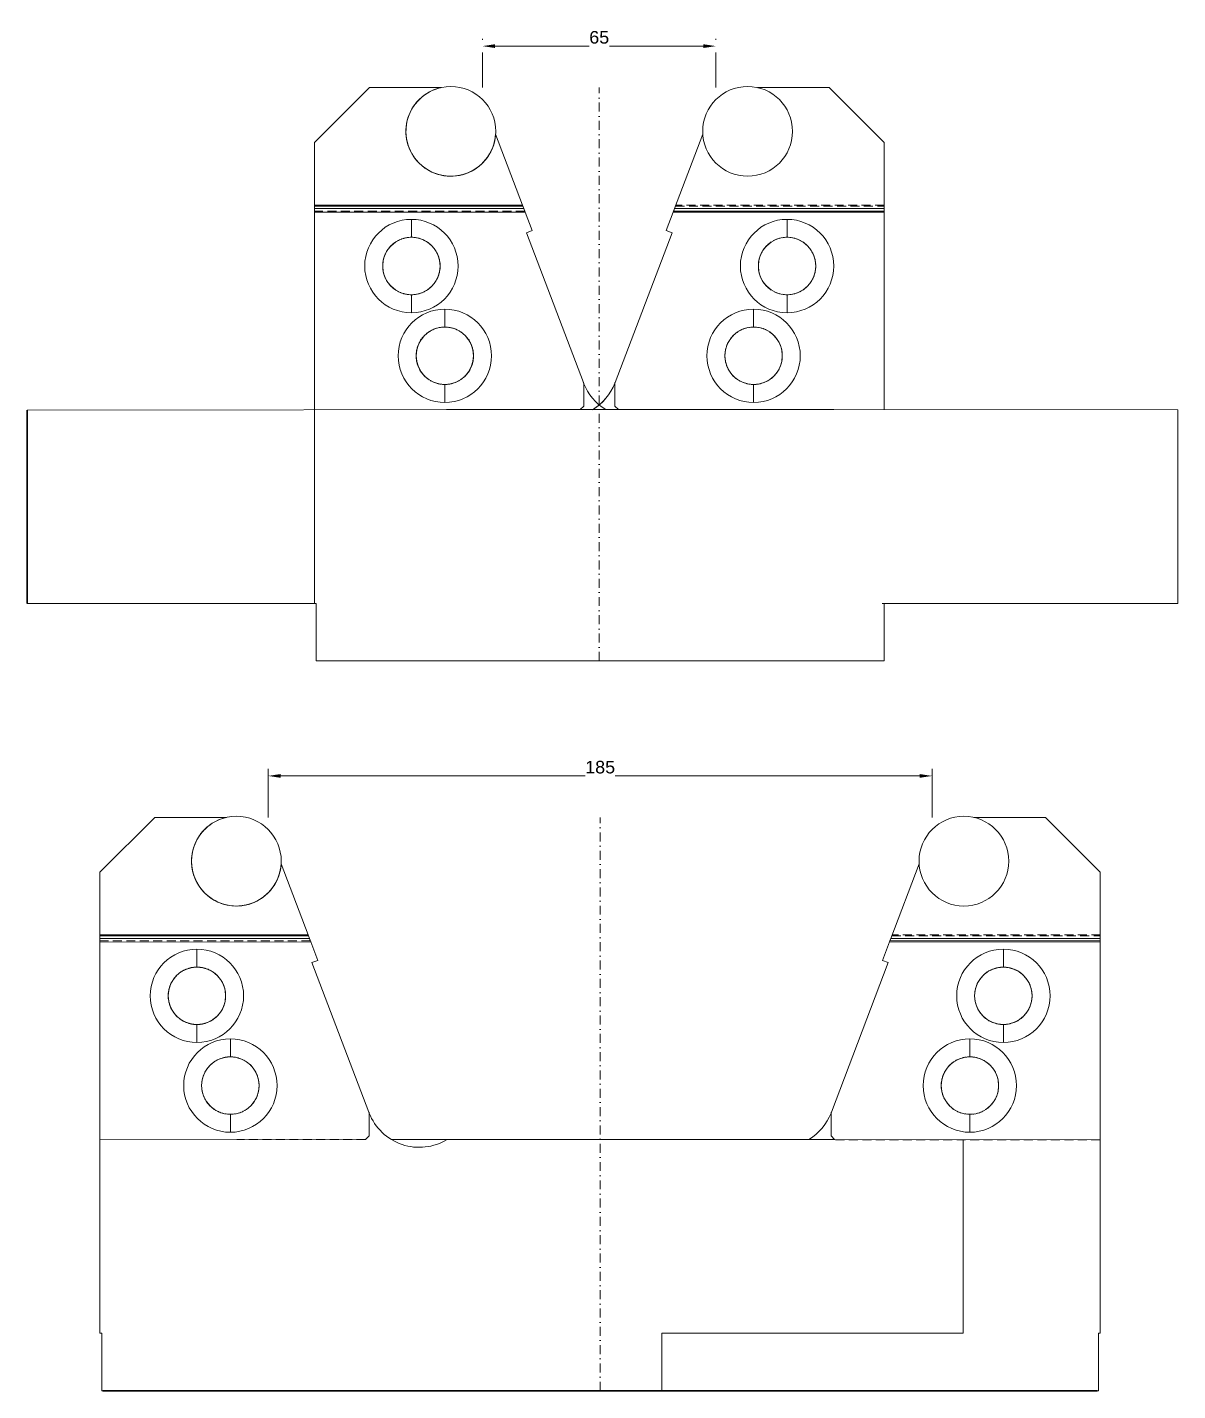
# Model space of a CAD drawing. Header units: millimetres. Extents: x 153 to 474, y 104 to 484.
import ezdxf
from ezdxf.enums import TextEntityAlignment as Align

# ---------------------------------------------------------------- set-up
doc = ezdxf.new("R2010")
doc.units = ezdxf.units.MM
doc.header["$LTSCALE"] = 5
for name, pattern in [('AUSGEZOGEN', [0]), ('DASHDOT', [1, 0.5, -0.25, 0, -0.25]), ('DASHED', [0.75, 0.5, -0.25])]:
    doc.linetypes.add(name, pattern=pattern)
doc.layers.add('2', color=7, linetype='Continuous')
for name, color, linetype, true_color in [('5', 3, 'Continuous', 0x00ff00), ('Layer4', 3, 'Continuous', 0x00ff00), ('Layer5', 4, 'Continuous', 0x00ffff)]:
    doc.layers.add(name, color=color, linetype=linetype, true_color=true_color)
doc.styles.add('Arial', font='arial.ttf')
doc.dimstyles.new('ISO-25', dxfattribs={"dimtxt": 2.5, "dimasz": 2.5, "dimexe": 1.25, "dimexo": 0.625, "dimtad": 1, "dimtxsty": 'Standard', "dimcen": 2.5, "dimadec": 0, "dimazin": 0, "dimtfac": 1, "dimtmove": 0, "dimatfit": 3, "dimfxl": 1, "dimarcsym": 0})

# ---------------------------------------------------------------- blocks, each defined once
blk = doc.blocks.new('BlockOfViews_1_001_001_nNn01')
at = {"color": 7, "linetype": 'AUSGEZOGEN', "lineweight": 18}
for p, q in [((173.412662, 248.16755), (188.723231, 263.46162)), ((188.723231, 263.46162), (208.69148, 263.46162)), ((416.813486, 263.461545), (436.781735, 263.461545)), ((452.092304, 248.167475), (436.781735, 263.461545)), ((173.412662, 248.16755), (173.412662, 230.73503)), ((223.89145, 250.518148), (231.37934, 230.73503)), ((401.613516, 250.518074), (393.757152, 229.76144)), ((452.092304, 248.167475), (452.092304, 229.734957)), ((173.412662, 230.73503), (231.37934, 230.73503)), ((173.412662, 229.977993), (173.412662, 230.73503)), ((173.412662, 230.73503), (173.412662, 230.442137)), ((231.4902, 230.442137), (173.412662, 230.442137)), ((173.412662, 230.442137), (173.412662, 229.735032)), ((173.412662, 228.735034), (173.412662, 229.735032)), ((231.757838, 229.735032), (173.412662, 229.735032)), ((232.126248, 228.761689), (173.412662, 228.735034)), ((173.412662, 228.735034), (173.412662, 173.686874)), ((231.4902, 230.442137), (231.37934, 230.73503)), ((231.391108, 230.703938), (231.758939, 229.732124)), ((231.757838, 229.735032), (231.4902, 230.442137)), ((232.126248, 228.761689), (231.757838, 229.735032)), ((234.06624, 223.636199), (232.126248, 228.761689)), ((391.438726, 223.636124), (393.378718, 228.761614)), ((393.378718, 228.761614), (393.757152, 229.76144)), ((393.489559, 229.054457), (393.378718, 228.761614)), ((393.378718, 228.761614), (452.092304, 228.734959)), ((393.757152, 229.76144), (393.489559, 229.054457)), ((452.092304, 229.027852), (393.489559, 229.054457)), ((393.757152, 229.76144), (452.092304, 229.734957)), ((452.092304, 229.734957), (452.092304, 228.734959)), ((452.092304, 229.027852), (452.092304, 229.734957)), ((452.092304, 228.734959), (452.092304, 229.027852)), ((452.092304, 228.734959), (452.092304, 173.686799)), ((200.425008, 221.756403), (200.425008, 226.756393)), ((425.079958, 221.756328), (425.079958, 226.756318)), ((232.466743, 223.029), (234.06624, 223.636199)), ((232.466743, 223.029), (248.327465, 181.348741)), ((377.177501, 181.348666), (393.038222, 223.028926)), ((393.038222, 223.028926), (391.438726, 223.636124)), ((200.425008, 205.756435), (200.425008, 200.756445)), ((425.079958, 205.75636), (425.079958, 200.75637)), ((209.743129, 201.756463), (209.743129, 196.756473)), ((415.761837, 201.756388), (415.761837, 196.756398)), ((209.743129, 180.756505), (209.743129, 175.756515)), ((248.416912, 174.756497), (248.416912, 181.11216)), ((377.088054, 174.756422), (377.088054, 181.112085)), ((415.761837, 175.75644), (415.761837, 180.75643)), ((248.416912, 174.756497), (247.416914, 173.756499)), ((378.088052, 173.756424), (377.088054, 174.756422)), ((173.412662, 173.686874), (247.416914, 173.756499)), ((173.412662, 173.686874), (173.412662, 119.761907)), ((270.204678, 173.761711), (254.579678, 173.761715)), ((270.204678, 173.761767), (378.079678, 173.761791)), ((452.092304, 173.686799), (378.088052, 173.756424)), ((413.912381, 119.762108), (413.912381, 173.722557)), ((452.092304, 173.686799), (452.092304, 119.761832)), ((173.412662, 119.761907), (173.912661, 119.761907)), ((173.912661, 119.761907), (173.912661, 103.761939)), ((329.913549, 103.761939), (329.913549, 119.761907)), ((329.913549, 119.761907), (413.912381, 119.761907)), ((451.592105, 103.761939), (451.592105, 118.761909)), ((452.092304, 119.761832), (451.592305, 119.761832)), ((451.592305, 118.762108), (451.592305, 119.76162)), ((295.591417, 103.761939), (173.912661, 103.761939)), ((329.913549, 103.761939), (295.591417, 103.761939)), ((329.892178, 103.761939), (451.579678, 103.761939))]:
    blk.add_line(p, q, dxfattribs=at)
at = {"color": 7, "linetype": 'DASHED', "lineweight": 18}
for p, q in [((173.412662, 229.735032), (231.747814, 229.761515)), ((232.015407, 229.054531), (173.412662, 229.027927)), ((231.757838, 229.735032), (232.015407, 229.054531)), ((393.757152, 229.76144), (394.014766, 230.442062)), ((394.014766, 230.442062), (452.092304, 230.442062)), ((452.092304, 230.734955), (394.125626, 230.734955)), ((247.422131, 173.761716), (211.579678, 173.761724)), ((254.579678, 173.761715), (254.554298, 173.761715)), ((452.079678, 173.686799), (377.079678, 173.686799))]:
    blk.add_line(p, q, dxfattribs=at)
at = {"color": 7, "linetype": 'AUSGEZOGEN', "lineweight": 18}
for centre, radius, start, end in [((211.413606, 251.261644), 12.499975, 0, 180), ((211.413606, 251.261644), 12.499975, 102.578119, 356.590048), ((211.413606, 251.261644), 12.499975, 102.578119, 229.584083), ((414.09136, 251.261569), 12.499975, 0, 180), ((211.413606, 251.261644), 12.499975, 180, 0), ((414.09136, 251.261569), 12.499975, 180, 0), ((211.413606, 251.261644), 12.499975, 229.584083, 356.590048), ((200.425008, 213.756419), 12.999974, 90, 270), ((200.425008, 213.756419), 12.999974, 90, 270), ((200.425008, 213.756419), 12.999974, 270, 90), ((200.425008, 213.756419), 12.999974, 270, 90), ((425.079958, 213.756344), 12.999974, 90, 270), ((425.079958, 213.756344), 12.999974, 90, 270), ((425.079958, 213.756344), 12.999974, 270, 90), ((425.079958, 213.756344), 12.999974, 270, 90), ((200.425008, 213.756419), 7.999984, 90, 270), ((200.425008, 213.756419), 7.999984, 123.426697, 127.339172), ((200.425008, 213.756419), 7.999984, 118.246117, 121.828483), ((200.425008, 213.756419), 7.999984, 112.749609, 116.702379), ((200.425008, 213.756419), 7.999984, 106.594116, 111.777321), ((200.425008, 213.756419), 7.999984, 101.516282, 105.206171), ((200.425008, 213.756419), 7.999984, 96.520065, 100.137873), ((200.425008, 213.756419), 7.999984, 90, 95.166231), ((200.425008, 213.756419), 7.999984, 270, 90), ((200.425008, 213.756419), 7.999984, 84.85631, 89.7875), ((200.425008, 213.756419), 7.999984, 79.884411, 83.502435), ((200.425008, 213.756419), 7.999984, 74.815701, 78.505921), ((200.425008, 213.756419), 7.999984, 68.243681, 73.427592), ((200.425008, 213.756419), 7.999984, 63.31784, 67.271253), ((200.425008, 213.756419), 7.999984, 58.190742, 61.77384), ((200.425008, 213.756419), 7.999984, 52.678851, 56.592191), ((425.079958, 213.756344), 7.999984, 90, 270), ((425.079958, 213.756344), 7.999984, 123.231448, 127.509247), ((425.079958, 213.756344), 7.999984, 118.434652, 121.629775), ((425.079958, 213.756344), 7.999984, 112.534202, 116.493531), ((425.079958, 213.756344), 7.999984, 106.799483, 111.561774), ((425.079958, 213.756344), 7.999984, 101.726445, 105.413118), ((425.079958, 213.756344), 7.999984, 96.288143, 99.908089), ((425.079958, 213.756344), 7.999984, 90.00201, 94.93392), ((425.079958, 213.756344), 7.999984, 85.070087, 90), ((425.079958, 213.756344), 7.999984, 270, 90), ((425.079958, 213.756344), 7.999984, 80.095874, 83.715857), ((425.079958, 213.756344), 7.999984, 74.590759, 78.277493), ((425.079958, 213.756344), 7.999984, 68.441967, 73.204364), ((425.079958, 213.756344), 7.999984, 63.510073, 67.469515), ((425.079958, 213.756344), 7.999984, 58.373654, 61.568879), ((425.079958, 213.756344), 7.999984, 52.493939, 56.771922), ((200.425008, 213.756419), 7.999984, 156.533111, 160.057097), ((200.425008, 213.756419), 7.999984, 144.950005, 154.88474), ((200.425008, 213.756419), 7.999984, 139.860304, 143.423994), ((200.425008, 213.756419), 7.999984, 134.52544, 138.308932), ((200.425008, 213.756419), 7.999984, 128.392071, 133.222977), ((200.425008, 213.756419), 7.999984, 46.793543, 51.625663), ((200.425008, 213.756419), 7.999984, 41.706133, 45.49074), ((200.425008, 213.756419), 7.999984, 36.589531, 39.86636), ((200.425008, 213.756419), 7.999984, 25.1249, 35.063029), ((200.425008, 213.756419), 7.999984, 19.950612, 23.475896), ((425.079958, 213.756344), 7.999984, 156.439528, 159.976908), ((425.079958, 213.756344), 7.999984, 145.075551, 154.978452), ((425.079958, 213.756344), 7.999984, 139.998242, 143.554145), ((425.079958, 213.756344), 7.999984, 134.677986, 138.450891), ((425.079958, 213.756344), 7.999984, 128.208639, 133.381157), ((425.079958, 213.756344), 7.999984, 46.621762, 51.794526), ((425.079958, 213.756344), 7.999984, 41.551769, 45.324872), ((425.079958, 213.756344), 7.999984, 36.448242, 40.004343), ((425.079958, 213.756344), 7.999984, 25.023248, 34.926749), ((425.079958, 213.756344), 7.999984, 20.024471, 23.562083), ((200.425008, 213.756419), 7.999984, 178.260763, 181.741687), ((200.425008, 213.756419), 7.999984, 183.374013, 187.424198), ((200.425008, 213.756419), 7.999984, 172.578233, 176.624933), ((200.425008, 213.756419), 7.999984, 166.697362, 171.641046), ((200.425008, 213.756419), 7.999984, 161.699176, 165.335094), ((200.425008, 213.756419), 7.999984, 14.670652, 18.307933), ((200.425008, 213.756419), 7.999984, 8.362249, 13.307849), ((200.425008, 213.756419), 7.999984, 352.572868, 356.624652), ((200.425008, 213.756419), 7.999984, 3.376402, 7.424701), ((200.425008, 213.756419), 7.999984, 358.257623, 1.739926), ((425.079958, 213.756344), 7.999984, 178.266735, 181.734635), ((425.079958, 213.756344), 7.999984, 183.360877, 187.395965), ((425.079958, 213.756344), 7.999984, 172.605395, 176.637006), ((425.079958, 213.756344), 7.999984, 166.746035, 171.675064), ((425.079958, 213.756344), 7.999984, 161.625181, 165.388819), ((425.079958, 213.756344), 7.999984, 14.612194, 18.376091), ((425.079958, 213.756344), 7.999984, 8.325516, 13.254883), ((425.079958, 213.756344), 7.999984, 352.603518, 356.638888), ((425.079958, 213.756344), 7.999984, 3.36323, 7.395122), ((425.079958, 213.756344), 7.999984, 358.265243, 1.733386), ((200.425008, 213.756419), 7.999984, 188.357911, 193.301613), ((200.425008, 213.756419), 7.999984, 194.663884, 198.299824), ((200.425008, 213.756419), 7.999984, 199.941914, 203.465923), ((200.425008, 213.756419), 7.999984, 205.114303, 215.04913), ((200.425008, 213.756419), 7.999984, 216.575157, 220.14157), ((200.425008, 213.756419), 7.999984, 320.131769, 323.411318), ((200.425008, 213.756419), 7.999984, 324.937836, 334.876057), ((200.425008, 213.756419), 7.999984, 336.52507, 340.050377), ((200.425008, 213.756419), 7.999984, 341.693067, 345.330371), ((200.425008, 213.756419), 7.999984, 346.693177, 351.638795), ((425.079958, 213.756344), 7.999984, 188.326289, 193.255296), ((425.079958, 213.756344), 7.999984, 194.609127, 198.376126), ((425.079958, 213.756344), 7.999984, 200.021091, 203.558518), ((425.079958, 213.756344), 7.999984, 205.022791, 214.925573), ((425.079958, 213.756344), 7.999984, 216.446958, 220.002809), ((425.079958, 213.756344), 7.999984, 319.994606, 323.550655), ((425.079958, 213.756344), 7.999984, 325.072126, 334.975509), ((425.079958, 213.756344), 7.999984, 336.439871, 339.97753), ((425.079958, 213.756344), 7.999984, 341.622602, 345.38986), ((425.079958, 213.756344), 7.999984, 346.743786, 351.67313), ((200.425008, 213.756419), 7.999984, 221.69028, 225.473819), ((200.425008, 213.756419), 7.999984, 226.7763, 231.609445), ((200.425008, 213.756419), 7.999984, 232.662312, 236.572723), ((200.425008, 213.756419), 7.999984, 238.172805, 241.753384), ((200.425008, 213.756419), 7.999984, 243.298719, 247.249984), ((200.425008, 213.756419), 7.999984, 248.222288, 253.406582), ((200.425008, 213.756419), 7.999984, 254.793552, 258.483508), ((200.425008, 213.756419), 7.999984, 259.861942, 263.479816), ((200.425008, 213.756419), 7.999984, 264.833674, 270), ((200.425008, 213.756419), 7.999984, 270.212491, 275.143785), ((200.425008, 213.756419), 7.999984, 276.497684, 280.115774), ((200.425008, 213.756419), 7.999984, 281.494289, 285.184575), ((200.425008, 213.756419), 7.999984, 286.57171, 291.756709), ((200.425008, 213.756419), 7.999984, 292.729154, 296.681063), ((200.425008, 213.756419), 7.999984, 298.226659, 301.80797), ((200.425008, 213.756419), 7.999984, 303.408389, 307.319665), ((200.425008, 213.756419), 7.999984, 308.37282, 313.207179), ((200.425008, 213.756419), 7.999984, 314.510001, 318.294654), ((425.079958, 213.756344), 7.999984, 221.547522, 225.320519), ((425.079958, 213.756344), 7.999984, 226.619785, 231.792211), ((425.079958, 213.756344), 7.999984, 232.491588, 236.767385), ((425.079958, 213.756344), 7.999984, 238.370946, 241.566), ((425.079958, 213.756344), 7.999984, 243.507082, 247.466324), ((425.079958, 213.756344), 7.999984, 248.438731, 253.200913), ((425.079958, 213.756344), 7.999984, 254.587247, 258.273123), ((425.079958, 213.756344), 7.999984, 260.091545, 263.711624), ((425.079958, 213.756344), 7.999984, 265.065898, 269.99799), ((425.079958, 213.756344), 7.999984, 270, 274.930096), ((425.079958, 213.756344), 7.999984, 276.284376, 279.904492), ((425.079958, 213.756344), 7.999984, 281.722939, 285.408876), ((425.079958, 213.756344), 7.999984, 286.79524, 291.557528), ((425.079958, 213.756344), 7.999984, 292.529959, 296.489314), ((425.079958, 213.756344), 7.999984, 298.430468, 301.625625), ((425.079958, 213.756344), 7.999984, 303.229245, 307.505226), ((425.079958, 213.756344), 7.999984, 308.204624, 313.377297), ((425.079958, 213.756344), 7.999984, 314.676622, 318.449818), ((209.743129, 188.756489), 12.999974, 90, 270), ((209.743129, 188.756489), 12.999974, 90, 270), ((209.743129, 188.756489), 12.999974, 270, 90), ((209.743129, 188.756489), 12.999974, 270, 90), ((415.761837, 188.756414), 12.999974, 90, 270), ((415.761837, 188.756414), 12.999974, 90, 270), ((415.761837, 188.756414), 12.999974, 270, 90), ((415.761837, 188.756414), 12.999974, 270, 90), ((209.743129, 188.756489), 7.999984, 90, 270), ((209.743129, 188.756489), 7.999984, 139.884033, 143.448437), ((209.743129, 188.756489), 7.999984, 134.554556, 138.336087), ((209.743129, 188.756489), 7.999984, 128.423911, 133.252689), ((209.743129, 188.756489), 7.999984, 123.460554, 127.371518), ((209.743129, 188.756489), 7.999984, 118.281839, 121.862931), ((209.743129, 188.756489), 7.999984, 112.7869, 116.738554), ((209.743129, 188.756489), 7.999984, 106.631866, 111.814855), ((209.743129, 188.756489), 7.999984, 101.555872, 105.245202), ((209.743129, 188.756489), 7.999984, 96.560144, 100.177597), ((209.743129, 188.756489), 7.999984, 90, 94.760291), ((209.743129, 188.756489), 7.999984, 270, 90), ((209.743129, 188.756489), 7.999984, 84.896369, 89.827759), ((209.743129, 188.756489), 7.999984, 79.923974, 83.542411), ((209.743129, 188.756489), 7.999984, 74.422558, 78.106704), ((209.743129, 188.756489), 7.999984, 68.280874, 73.467078), ((209.743129, 188.756489), 7.999984, 63.353601, 67.308189), ((209.743129, 188.756489), 7.999984, 58.224701, 61.809124), ((209.743129, 188.756489), 7.999984, 52.710631, 56.625537), ((209.743129, 188.756489), 7.999984, 46.822612, 51.656924), ((209.743129, 188.756489), 7.999984, 41.732582, 45.519195), ((209.743129, 188.756489), 7.999984, 36.613209, 39.894415), ((415.761837, 188.756414), 7.999984, 90, 270), ((415.761837, 188.756414), 7.999984, 139.972721, 143.527814), ((415.761837, 188.756414), 7.999984, 134.649698, 138.424607), ((415.761837, 188.756414), 7.999984, 128.177234, 133.349856), ((415.761837, 188.756414), 7.999984, 123.197965, 127.477629), ((415.761837, 188.756414), 7.999984, 118.399508, 121.595683), ((415.761837, 188.756414), 7.999984, 112.49716, 116.45765), ((415.761837, 188.756414), 7.999984, 106.761088, 111.523193), ((415.761837, 188.756414), 7.999984, 101.687105, 105.374414), ((415.761837, 188.756414), 7.999984, 96.69323, 99.868474), ((415.761837, 188.756414), 7.999984, 90, 94.893833), ((415.761837, 188.756414), 7.999984, 270, 90), ((415.761837, 188.756414), 7.999984, 85.029918, 89.961749), ((415.761837, 188.756414), 7.999984, 80.056095, 83.675743), ((415.761837, 188.756414), 7.999984, 74.551802, 78.23796), ((415.761837, 188.756414), 7.999984, 68.405607, 73.165693), ((415.761837, 188.756414), 7.999984, 63.473765, 67.432106), ((415.761837, 188.756414), 7.999984, 58.339059, 61.927764), ((415.761837, 188.756414), 7.999984, 52.461736, 56.737912), ((415.761837, 188.756414), 7.999984, 46.594597, 51.762525), ((415.761837, 188.756414), 7.999984, 41.822455, 45.295905), ((415.761837, 188.756414), 7.999984, 36.426753, 39.978078), ((209.743129, 188.756489), 7.999984, 166.70711, 171.647396), ((209.743129, 188.756489), 7.999984, 161.712285, 165.345791), ((209.743129, 188.756489), 7.999984, 156.549577, 160.071267), ((209.743129, 188.756489), 7.999984, 144.973582, 154.902327), ((209.743129, 188.756489), 7.999984, 24.951977, 35.085824), ((209.743129, 188.756489), 7.999984, 19.96387, 23.491475), ((209.743129, 188.756489), 7.999984, 14.680397, 18.320117), ((209.743129, 188.756489), 7.999984, 8.367618, 13.316641), ((415.761837, 188.756414), 7.999984, 166.737316, 171.666289), ((415.761837, 188.756414), 7.999984, 161.7537, 165.379153), ((415.761837, 188.756414), 7.999984, 156.423842, 159.963557), ((415.761837, 188.756414), 7.999984, 145.050046, 154.9587), ((415.761837, 188.756414), 7.999984, 25.008944, 34.906178), ((415.761837, 188.756414), 7.999984, 20.010192, 23.545493), ((415.761837, 188.756414), 7.999984, 14.601571, 18.36288), ((415.761837, 188.756414), 7.999984, 8.322661, 13.348139), ((209.743129, 188.756489), 7.999984, 178.262491, 181.737458), ((209.743129, 188.756489), 7.999984, 172.583945, 176.627808), ((209.743129, 188.756489), 7.999984, 183.372141, 187.416005), ((209.743129, 188.756489), 7.999984, 188.352554, 193.292841), ((209.743129, 188.756489), 7.999984, 194.65416, 198.287667), ((209.743129, 188.756489), 7.999984, 341.679932, 345.319652), ((209.743129, 188.756489), 7.999984, 346.683409, 351.632432), ((209.743129, 188.756489), 7.999984, 3.378279, 7.429426), ((209.743129, 188.756489), 7.999984, 352.570625, 356.621773), ((209.743129, 188.756489), 7.999984, 358.259401, 1.74065), ((415.761837, 188.756414), 7.999984, 178.266019, 181.736355), ((415.761837, 188.756414), 7.999984, 183.363734, 187.401645), ((415.761837, 188.756414), 7.999984, 172.60071, 176.635146), ((415.761837, 188.756414), 7.999984, 188.332602, 193.261594), ((415.761837, 188.756414), 7.999984, 194.619762, 198.245237), ((415.761837, 188.756414), 7.999984, 341.638189, 345.399513), ((415.761837, 188.756414), 7.999984, 346.652957, 351.678446), ((415.761837, 188.756414), 7.999984, 352.608198, 356.640744), ((415.761837, 188.756414), 7.999984, 3.360374, 7.38945), ((415.761837, 188.756414), 7.999984, 358.26596, 1.731669), ((209.743129, 188.756489), 7.999984, 199.928685, 203.450376), ((209.743129, 188.756489), 7.999984, 205.097627, 215.026376), ((209.743129, 188.756489), 7.999984, 216.551522, 220.115927), ((209.743129, 188.756489), 7.999984, 221.663875, 225.445408), ((209.743129, 188.756489), 7.999984, 226.747276, 231.576057), ((209.743129, 188.756489), 7.999984, 232.628451, 236.539417), ((209.743129, 188.756489), 7.999984, 303.374492, 307.289401), ((209.743129, 188.756489), 7.999984, 308.343108, 313.177423), ((209.743129, 188.756489), 7.999984, 314.480841, 318.267456), ((209.743129, 188.756489), 7.999984, 320.105624, 323.386832), ((209.743129, 188.756489), 7.999984, 324.914218, 335.048069), ((209.743129, 188.756489), 7.999984, 336.508572, 340.036178), ((415.761837, 188.756414), 7.999984, 200.035386, 203.575126), ((415.761837, 188.756414), 7.999984, 205.040283, 214.949034), ((415.761837, 188.756414), 7.999984, 216.471283, 220.029099), ((415.761837, 188.756414), 7.999984, 221.574555, 225.349512), ((415.761837, 188.756414), 7.999984, 226.649374, 231.824237), ((415.761837, 188.756414), 7.999984, 232.523815, 236.801419), ((415.761837, 188.756414), 7.999984, 303.262705, 307.536819), ((415.761837, 188.756414), 7.999984, 308.236003, 313.406173), ((415.761837, 188.756414), 7.999984, 314.704885, 318.178384), ((415.761837, 188.756414), 7.999984, 320.020102, 323.574149), ((415.761837, 188.756414), 7.999984, 325.094742, 334.992073), ((415.761837, 188.756414), 7.999984, 336.455538, 339.990864), ((209.743129, 188.756489), 7.999984, 238.137042, 241.718136), ((209.743129, 188.756489), 7.999984, 243.261423, 247.21308), ((209.743129, 188.756489), 7.999984, 248.185126, 253.36812), ((209.743129, 188.756489), 7.999984, 254.754784, 258.444118), ((209.743129, 188.756489), 7.999984, 259.822394, 263.43985), ((209.743129, 188.756489), 7.999984, 265.239704, 270), ((209.743129, 188.756489), 7.999984, 270.172241, 275.103636), ((209.743129, 188.756489), 7.999984, 276.457595, 280.076035), ((209.743129, 188.756489), 7.999984, 281.893306, 285.577456), ((209.743129, 188.756489), 7.999984, 286.532937, 291.719145), ((209.743129, 188.756489), 7.999984, 292.691831, 296.646422), ((209.743129, 188.756489), 7.999984, 298.1909, 301.775326), ((262.364961, 186.520853), 14.960015, 200.226307, 201.195005), ((262.364961, 186.520853), 14.960015, 201.195005, 301.473776), ((262.364961, 186.520853), 14.960015, 201.195005, 251.334391), ((363.140005, 186.520778), 14.960015, 301.281909, 338.79382), ((363.140005, 186.520778), 14.960015, 301.486452, 338.79382), ((363.140005, 186.520778), 14.960015, 338.804995, 339.773693), ((363.140005, 186.520778), 14.960015, 338.804995, 339.289344), ((363.140005, 186.520778), 14.960015, 339.289344, 339.773693), ((415.761837, 188.756414), 7.999984, 238.405564, 241.60162), ((415.761837, 188.756414), 7.999984, 243.54341, 247.50241), ((415.761837, 188.756414), 7.999984, 248.476395, 253.239597), ((415.761837, 188.756414), 7.999984, 254.625288, 258.312667), ((415.761837, 188.756414), 7.999984, 260.131333, 263.306639), ((415.761837, 188.756414), 7.999984, 265.106071, 270), ((415.761837, 188.756414), 7.999984, 270.038249, 274.970179), ((415.761837, 188.756414), 7.999984, 276.324381, 279.944099), ((415.761837, 188.756414), 7.999984, 281.762269, 285.448497), ((415.761837, 188.756414), 7.999984, 286.833619, 291.594807), ((415.761837, 188.756414), 7.999984, 292.568325, 296.525173), ((415.761837, 188.756414), 7.999984, 298.071116, 301.659693), ((262.364961, 186.520853), 14.960015, 251.334391, 301.473776)]:
    blk.add_arc(centre, radius, start, end, dxfattribs=at)
at = {"color": 7, "linetype": 'DASHED', "lineweight": 18}
for centre, radius, start, end in [((200.425008, 213.756419), 7.999984, 121.828483, 123.426697), ((200.425008, 213.756419), 7.999984, 116.702379, 118.246117), ((200.425008, 213.756419), 7.999984, 105.206171, 106.594116), ((200.425008, 213.756419), 7.999984, 100.137873, 101.516282), ((200.425008, 213.756419), 7.999984, 83.502435, 84.85631), ((200.425008, 213.756419), 7.999984, 78.505921, 79.884411), ((200.425008, 213.756419), 7.999984, 73.427592, 74.815701), ((200.425008, 213.756419), 7.999984, 67.271253, 68.243681), ((200.425008, 213.756419), 7.999984, 61.77384, 63.31784), ((200.425008, 213.756419), 7.999984, 56.592191, 58.190742), ((425.079958, 213.756344), 7.999984, 116.493531, 118.434652), ((425.079958, 213.756344), 7.999984, 61.568879, 63.510073), ((200.425008, 213.756419), 7.999984, 160.057097, 161.699176), ((200.425008, 213.756419), 7.999984, 154.88474, 156.533111), ((200.425008, 213.756419), 7.999984, 143.423994, 144.950005), ((200.425008, 213.756419), 7.999984, 138.308932, 139.860304), ((200.425008, 213.756419), 7.999984, 133.222977, 134.52544), ((200.425008, 213.756419), 7.999984, 51.625663, 52.678851), ((200.425008, 213.756419), 7.999984, 45.49074, 46.793543), ((200.425008, 213.756419), 7.999984, 39.86636, 41.706133), ((200.425008, 213.756419), 7.999984, 35.063029, 36.589531), ((200.425008, 213.756419), 7.999984, 23.475896, 25.1249), ((200.425008, 213.756419), 7.999984, 18.307933, 19.950612), ((425.079958, 213.756344), 7.999984, 154.978452, 156.439528), ((425.079958, 213.756344), 7.999984, 133.381157, 134.677986), ((425.079958, 213.756344), 7.999984, 51.794526, 52.493939), ((425.079958, 213.756344), 7.999984, 34.926749, 36.448242), ((200.425008, 213.756419), 7.999984, 176.624933, 178.260763), ((200.425008, 213.756419), 7.999984, 181.741687, 183.374013), ((200.425008, 213.756419), 7.999984, 171.641046, 172.578233), ((200.425008, 213.756419), 7.999984, 187.424198, 188.357911), ((200.425008, 213.756419), 7.999984, 165.335094, 166.697362), ((200.425008, 213.756419), 7.999984, 13.307849, 14.670652), ((200.425008, 213.756419), 7.999984, 7.424701, 8.362249), ((200.425008, 213.756419), 7.999984, 351.638795, 352.572868), ((200.425008, 213.756419), 7.999984, 1.739926, 3.376402), ((200.425008, 213.756419), 7.999984, 356.624652, 358.257623), ((425.079958, 213.756344), 7.999984, 165.388819, 166.746035), ((425.079958, 213.756344), 7.999984, 13.254883, 14.612194), ((200.425008, 213.756419), 7.999984, 193.301613, 194.663884), ((200.425008, 213.756419), 7.999984, 198.299824, 199.941914), ((200.425008, 213.756419), 7.999984, 203.465923, 205.114303), ((200.425008, 213.756419), 7.999984, 215.04913, 216.575157), ((200.425008, 213.756419), 7.999984, 323.411318, 324.937836), ((200.425008, 213.756419), 7.999984, 334.876057, 336.52507), ((200.425008, 213.756419), 7.999984, 340.050377, 341.693067), ((200.425008, 213.756419), 7.999984, 345.330371, 346.693177), ((425.079958, 213.756344), 7.999984, 193.255296, 194.609127), ((425.079958, 213.756344), 7.999984, 203.558518, 205.022791), ((425.079958, 213.756344), 7.999984, 345.38986, 346.743786), ((200.425008, 213.756419), 7.999984, 220.14157, 221.69028), ((200.425008, 213.756419), 7.999984, 225.473819, 226.7763), ((200.425008, 213.756419), 7.999984, 231.609445, 232.662312), ((200.425008, 213.756419), 7.999984, 236.572723, 238.172805), ((200.425008, 213.756419), 7.999984, 241.753384, 243.298719), ((200.425008, 213.756419), 7.999984, 247.249984, 248.222288), ((200.425008, 213.756419), 7.999984, 253.406582, 254.793552), ((200.425008, 213.756419), 7.999984, 258.483508, 259.861942), ((200.425008, 213.756419), 7.999984, 263.479816, 264.833674), ((200.425008, 213.756419), 7.999984, 275.143785, 276.497684), ((200.425008, 213.756419), 7.999984, 280.115774, 281.494289), ((200.425008, 213.756419), 7.999984, 285.184575, 286.57171), ((200.425008, 213.756419), 7.999984, 296.681063, 298.226659), ((200.425008, 213.756419), 7.999984, 301.80797, 303.408389), ((200.425008, 213.756419), 7.999984, 307.319665, 308.37282), ((200.425008, 213.756419), 7.999984, 313.207179, 314.510001), ((200.425008, 213.756419), 7.999984, 318.294654, 320.131769), ((425.079958, 213.756344), 7.999984, 296.489314, 298.430468), ((425.079958, 213.756344), 7.999984, 307.505226, 308.204624), ((209.743129, 188.756489), 7.999984, 133.252689, 134.554556), ((209.743129, 188.756489), 7.999984, 121.862931, 123.460554), ((209.743129, 188.756489), 7.999984, 116.738554, 118.281839), ((209.743129, 188.756489), 7.999984, 100.177597, 101.555872), ((209.743129, 188.756489), 7.999984, 94.760291, 96.560144), ((209.743129, 188.756489), 7.999984, 73.467078, 74.422558), ((415.761837, 188.756414), 7.999984, 116.45765, 118.399508), ((209.743129, 188.756489), 7.999984, 160.071267, 161.712285), ((209.743129, 188.756489), 7.999984, 143.448437, 144.973582), ((415.761837, 188.756414), 7.999984, 159.963557, 161.7537), ((415.761837, 188.756414), 7.999984, 154.9587, 156.423842), ((415.761837, 188.756414), 7.999984, 198.245237, 200.035386), ((209.743129, 188.756489), 7.999984, 215.026376, 216.551522), ((209.743129, 188.756489), 7.999984, 225.445408, 226.747276), ((209.743129, 188.756489), 7.999984, 231.576057, 232.628451), ((209.743129, 188.756489), 7.999984, 318.267456, 320.105624), ((209.743129, 188.756489), 7.999984, 323.386832, 324.914218), ((415.761837, 188.756414), 7.999984, 323.574149, 325.094742), ((262.364961, 186.520853), 14.960015, 200.226307, 200.710656)]:
    blk.add_arc(centre, radius, start, end, dxfattribs=at)
blk = doc.blocks.new('65185&66185_Blatt1_001_001_nNn00')
blk.add_blockref('BlockOfViews_1_001_001_nNn01', (0, 0))
blk = doc.blocks.new('*D3')
at = {"layer": 'Layer5', "linetype": 'AUSGEZOGEN', "lineweight": 18, "true_color": 0x00ffff}
for points in [[(220.25, 275), (223.75, 274.48), (223.75, 275.52)], [(405.25, 275), (401.75, 275.52), (401.75, 274.48)]]:
    blk.add_hatch(color=4, dxfattribs=at).paths.add_polyline_path(points, flags=0)
at = {"layer": 'Layer5', "color": 4, "linetype": 'AUSGEZOGEN', "lineweight": 18, "true_color": 0x00ffff}
for p, q in [((220.25, 263.46), (220.25, 277)), ((223.75, 275), (401.75, 275)), ((405.25, 263.46), (405.25, 277))]:
    blk.add_line(p, q, dxfattribs=at)
at = {"color": 4, "linetype": 'AUSGEZOGEN', "lineweight": 18, "true_color": 0x00ffff}
blk.add_wipeout([(308.59, 274.65), (316.92, 274.65), (316.92, 280.25), (308.59, 280.25)], dxfattribs=at).dxf.layer = 'Layer5'
at = {"layer": 'Layer5', "color": 4, "linetype": 'AUSGEZOGEN', "lineweight": 18, "true_color": 0x00ffff, "style": 'Arial', "width": 1.022938}
blk.add_text('185', height=3.5, dxfattribs=at).set_placement((308.59, 275.7), (316.92, 275.7), align=Align.FIT)
blk = doc.blocks.new('BlockOfViews_1_001_001_001_nNn04')
at = {"color": 7, "linetype": 'AUSGEZOGEN', "lineweight": 18}
for p, q in [((233.16, 451.43), (248.47, 466.73)), ((248.47, 466.73), (268.44, 466.73)), ((356.56, 466.73), (376.53, 466.73)), ((391.84, 451.43), (376.53, 466.73)), ((283.64, 453.79), (291.13, 434)), ((341.36, 453.79), (333.51, 433.03)), ((233.16, 451.43), (233.16, 434)), ((391.84, 451.43), (391.84, 433)), ((233.16, 434), (291.13, 434)), ((233.16, 433.24), (233.16, 434)), ((233.16, 434), (233.16, 433.71)), ((291.24, 433.71), (233.16, 433.71)), ((233.16, 433.71), (233.16, 433)), ((233.16, 432), (233.16, 433)), ((291.51, 433), (233.16, 433)), ((291.24, 433.71), (291.13, 434)), ((291.14, 433.97), (291.51, 433)), ((291.51, 433), (291.24, 433.71)), ((291.88, 432.03), (291.51, 433)), ((333.13, 432.03), (333.51, 433.03)), ((333.51, 433.03), (333.24, 432.32)), ((333.51, 433.03), (391.84, 433)), ((391.84, 433), (391.84, 432)), ((391.84, 432.29), (391.84, 433)), ((291.88, 432.03), (233.16, 432)), ((233.16, 432), (233.16, 376.95)), ((260.18, 425.02), (260.18, 430.02)), ((293.82, 426.9), (291.88, 432.03)), ((331.19, 426.9), (333.13, 432.03)), ((333.24, 432.32), (333.13, 432.03)), ((333.13, 432.03), (391.84, 432)), ((391.84, 432.29), (333.24, 432.32)), ((364.83, 425.02), (364.83, 430.02)), ((391.84, 432), (391.84, 432.29)), ((391.84, 432), (391.84, 377.01)), ((292.22, 426.3), (293.82, 426.9)), ((292.22, 426.3), (308.08, 384.62)), ((316.93, 384.62), (332.79, 426.3)), ((332.79, 426.3), (331.19, 426.9)), ((260.18, 409.02), (260.18, 404.02)), ((364.83, 409.02), (364.83, 404.02)), ((269.49, 405.02), (269.49, 400.02)), ((355.51, 405.02), (355.51, 400.02)), ((269.49, 384.02), (269.49, 379.02)), ((308.17, 378.02), (308.17, 384.38)), ((316.84, 378.02), (316.84, 384.38)), ((355.51, 379.02), (355.51, 384.02)), ((153.16, 376.88), (307.17, 377.02)), ((233.16, 376.95), (233.16, 323.03)), ((269.95, 377.03), (377.83, 377.03)), ((308.17, 378.02), (307.17, 377.02)), ((329.95, 377.03), (314.33, 377.03)), ((317.84, 377.02), (316.84, 378.02)), ((473.66, 376.93), (377.84, 377.02)), ((473.66, 323.03), (473.66, 376.93)), ((153.16, 323.03), (233.66, 323.03)), ((233.16, 323.03), (233.66, 323.03)), ((233.66, 323.03), (233.66, 307.03)), ((391.84, 323.03), (391.34, 323.03)), ((391.84, 323.03), (391.84, 307.03)), ((391.84, 323.03), (473.66, 323.03)), ((391.84, 307.03), (233.66, 307.03)), ((329.66, 307.03), (295.34, 307.03))]:
    blk.add_line(p, q, dxfattribs=at)
at = {"color": 7, "linetype": 'DASHED', "lineweight": 18}
for p, q in [((233.16, 433), (291.5, 433.03)), ((291.51, 433), (291.77, 432.32)), ((333.51, 433.03), (333.76, 433.71)), ((333.76, 433.71), (391.84, 433.71)), ((391.84, 434), (333.88, 434)), ((291.77, 432.32), (233.16, 432.29)), ((314.33, 377.03), (271.33, 377.03))]:
    blk.add_line(p, q, dxfattribs=at)
at = {"color": 7, "linetype": 'AUSGEZOGEN', "lineweight": 18}
for centre, radius, start, end in [((271.16, 454.53), 12.5, 0, 180), ((271.16, 454.53), 12.5, 102.5781, 356.59), ((271.16, 454.53), 12.5, 102.5781, 229.5841), ((353.84, 454.53), 12.5, 0, 180), ((271.16, 454.53), 12.5, 180, 0), ((271.16, 454.53), 12.5, 229.5841, 356.59), ((353.84, 454.53), 12.5, 180, 0), ((260.18, 417.02), 13, 90, 270), ((260.18, 417.02), 13, 90, 270), ((260.18, 417.02), 13, 270, 90), ((260.18, 417.02), 13, 270, 90), ((364.83, 417.02), 13, 90, 270), ((364.83, 417.02), 13, 90, 270), ((364.83, 417.02), 13, 270, 90), ((364.83, 417.02), 13, 270, 90), ((260.18, 417.02), 8, 90, 270), ((260.18, 417.02), 8, 144.95, 154.8847), ((260.18, 417.02), 8, 139.8603, 143.424), ((260.18, 417.02), 8, 134.5254, 138.3089), ((260.18, 417.02), 8, 128.3921, 133.223), ((260.18, 417.02), 8, 123.4267, 127.3392), ((260.18, 417.02), 8, 118.2461, 121.8285), ((260.18, 417.02), 8, 112.7496, 116.7024), ((260.18, 417.02), 8, 106.5941, 111.7773), ((260.18, 417.02), 8, 101.5163, 105.2062), ((260.18, 417.02), 8, 96.5201, 100.1379), ((260.18, 417.02), 8, 90, 95.1662), ((260.18, 417.02), 8, 270, 90), ((260.18, 417.02), 8, 84.8563, 89.7875), ((260.18, 417.02), 8, 79.8844, 83.5024), ((260.18, 417.02), 8, 74.8157, 78.5059), ((260.18, 417.02), 8, 68.2437, 73.4276), ((260.18, 417.02), 8, 63.3178, 67.2713), ((260.18, 417.02), 8, 58.1907, 61.7738), ((260.18, 417.02), 8, 52.6789, 56.5922), ((260.18, 417.02), 8, 46.7935, 51.6257), ((260.18, 417.02), 8, 41.7061, 45.4907), ((260.18, 417.02), 8, 36.5895, 39.8664), ((260.18, 417.02), 8, 25.1249, 35.063), ((364.83, 417.02), 8, 90, 270), ((364.83, 417.02), 8, 145.0756, 154.9785), ((364.83, 417.02), 8, 139.9982, 143.5541), ((364.83, 417.02), 8, 134.678, 138.4509), ((364.83, 417.02), 8, 128.2086, 133.3812), ((364.83, 417.02), 8, 123.2314, 127.5092), ((364.83, 417.02), 8, 118.4347, 121.6298), ((364.83, 417.02), 8, 112.5342, 116.4935), ((364.83, 417.02), 8, 106.7995, 111.5618), ((364.83, 417.02), 8, 101.7264, 105.4131), ((364.83, 417.02), 8, 96.2881, 99.9081), ((364.83, 417.02), 8, 90.002, 94.9339), ((364.83, 417.02), 8, 85.0701, 90), ((364.83, 417.02), 8, 270, 90), ((364.83, 417.02), 8, 80.0959, 83.7159), ((364.83, 417.02), 8, 74.5908, 78.2775), ((364.83, 417.02), 8, 68.442, 73.2044), ((364.83, 417.02), 8, 63.5101, 67.4695), ((364.83, 417.02), 8, 58.3737, 61.5689), ((364.83, 417.02), 8, 52.4939, 56.7719), ((364.83, 417.02), 8, 46.6218, 51.7945), ((364.83, 417.02), 8, 41.5518, 45.3249), ((364.83, 417.02), 8, 36.4482, 40.0043), ((364.83, 417.02), 8, 25.0232, 34.9267), ((260.18, 417.02), 8, 172.5782, 176.6249), ((260.18, 417.02), 8, 166.6974, 171.641), ((260.18, 417.02), 8, 161.6992, 165.3351), ((260.18, 417.02), 8, 156.5331, 160.0571), ((260.18, 417.02), 8, 19.9506, 23.4759), ((260.18, 417.02), 8, 14.6707, 18.3079), ((260.18, 417.02), 8, 8.3622, 13.3078), ((260.18, 417.02), 8, 3.3764, 7.4247), ((364.83, 417.02), 8, 172.6054, 176.637), ((364.83, 417.02), 8, 166.746, 171.6751), ((364.83, 417.02), 8, 161.6252, 165.3888), ((364.83, 417.02), 8, 156.4395, 159.9769), ((364.83, 417.02), 8, 20.0245, 23.5621), ((364.83, 417.02), 8, 14.6122, 18.3761), ((364.83, 417.02), 8, 8.3255, 13.2549), ((364.83, 417.02), 8, 3.3632, 7.3951), ((260.18, 417.02), 8, 178.2608, 181.7417), ((260.18, 417.02), 8, 183.374, 187.4242), ((260.18, 417.02), 8, 188.3579, 193.3016), ((260.18, 417.02), 8, 194.6639, 198.2998), ((260.18, 417.02), 8, 199.9419, 203.4659), ((260.18, 417.02), 8, 336.5251, 340.0504), ((260.18, 417.02), 8, 341.6931, 345.3304), ((260.18, 417.02), 8, 346.6932, 351.6388), ((260.18, 417.02), 8, 352.5729, 356.6247), ((260.18, 417.02), 8, 358.2576, 1.7399), ((364.83, 417.02), 8, 178.2667, 181.7346), ((364.83, 417.02), 8, 183.3609, 187.396), ((364.83, 417.02), 8, 188.3263, 193.2553), ((364.83, 417.02), 8, 194.6091, 198.3761), ((364.83, 417.02), 8, 200.0211, 203.5585), ((364.83, 417.02), 8, 336.4399, 339.9775), ((364.83, 417.02), 8, 341.6226, 345.3899), ((364.83, 417.02), 8, 346.7438, 351.6731), ((364.83, 417.02), 8, 352.6035, 356.6389), ((364.83, 417.02), 8, 358.2652, 1.7334), ((260.18, 417.02), 8, 205.1143, 215.0491), ((260.18, 417.02), 8, 216.5752, 220.1416), ((260.18, 417.02), 8, 221.6903, 225.4738), ((260.18, 417.02), 8, 226.7763, 231.6094), ((260.18, 417.02), 8, 232.6623, 236.5727), ((260.18, 417.02), 8, 238.1728, 241.7534), ((260.18, 417.02), 8, 298.2267, 301.808), ((260.18, 417.02), 8, 303.4084, 307.3197), ((260.18, 417.02), 8, 308.3728, 313.2072), ((260.18, 417.02), 8, 314.51, 318.2947), ((260.18, 417.02), 8, 320.1318, 323.4113), ((260.18, 417.02), 8, 324.9378, 334.8761), ((364.83, 417.02), 8, 205.0228, 214.9256), ((364.83, 417.02), 8, 216.447, 220.0028), ((364.83, 417.02), 8, 221.5475, 225.3205), ((364.83, 417.02), 8, 226.6198, 231.7922), ((364.83, 417.02), 8, 232.4916, 236.7674), ((364.83, 417.02), 8, 238.3709, 241.566), ((364.83, 417.02), 8, 298.4305, 301.6256), ((364.83, 417.02), 8, 303.2292, 307.5052), ((364.83, 417.02), 8, 308.2046, 313.3773), ((364.83, 417.02), 8, 314.6766, 318.4498), ((364.83, 417.02), 8, 319.9946, 323.5507), ((364.83, 417.02), 8, 325.0721, 334.9755), ((260.18, 417.02), 8, 243.2987, 247.25), ((260.18, 417.02), 8, 248.2223, 253.4066), ((260.18, 417.02), 8, 254.7936, 258.4835), ((260.18, 417.02), 8, 259.8619, 263.4798), ((260.18, 417.02), 8, 264.8337, 270), ((260.18, 417.02), 8, 270.2125, 275.1438), ((260.18, 417.02), 8, 276.4977, 280.1158), ((260.18, 417.02), 8, 281.4943, 285.1846), ((260.18, 417.02), 8, 286.5717, 291.7567), ((260.18, 417.02), 8, 292.7292, 296.6811), ((364.83, 417.02), 8, 243.5071, 247.4663), ((364.83, 417.02), 8, 248.4387, 253.2009), ((364.83, 417.02), 8, 254.5872, 258.2731), ((364.83, 417.02), 8, 260.0915, 263.7116), ((364.83, 417.02), 8, 265.0659, 269.998), ((364.83, 417.02), 8, 270, 274.9301), ((364.83, 417.02), 8, 276.2844, 279.9045), ((364.83, 417.02), 8, 281.7229, 285.4089), ((364.83, 417.02), 8, 286.7952, 291.5575), ((364.83, 417.02), 8, 292.53, 296.4893), ((269.49, 392.02), 13, 90, 270), ((269.49, 392.02), 13, 90, 270), ((269.49, 392.02), 13, 270, 90), ((269.49, 392.02), 13, 270, 90), ((355.51, 392.02), 13, 90, 270), ((355.51, 392.02), 13, 90, 270), ((355.51, 392.02), 13, 270, 90), ((355.51, 392.02), 13, 270, 90), ((269.49, 392.02), 8, 90, 270), ((269.49, 392.02), 8, 118.2818, 121.8629), ((269.49, 392.02), 8, 112.7869, 116.7386), ((269.49, 392.02), 8, 106.6319, 111.8149), ((269.49, 392.02), 8, 101.5559, 105.2452), ((269.49, 392.02), 8, 96.5601, 100.1776), ((269.49, 392.02), 8, 90, 94.7603), ((269.49, 392.02), 8, 270, 90), ((269.49, 392.02), 8, 84.8964, 89.8278), ((269.49, 392.02), 8, 79.924, 83.5424), ((269.49, 392.02), 8, 74.4226, 78.1067), ((269.49, 392.02), 8, 68.2809, 73.4671), ((269.49, 392.02), 8, 63.3536, 67.3082), ((269.49, 392.02), 8, 58.2247, 61.8091), ((355.51, 392.02), 8, 90, 270), ((355.51, 392.02), 8, 118.3995, 121.5957), ((355.51, 392.02), 8, 112.4972, 116.4577), ((355.51, 392.02), 8, 106.7611, 111.5232), ((355.51, 392.02), 8, 101.6871, 105.3744), ((355.51, 392.02), 8, 96.6932, 99.8685), ((355.51, 392.02), 8, 90, 94.8938), ((355.51, 392.02), 8, 270, 90), ((355.51, 392.02), 8, 85.0299, 89.9617), ((355.51, 392.02), 8, 80.0561, 83.6757), ((355.51, 392.02), 8, 74.5518, 78.238), ((355.51, 392.02), 8, 68.4056, 73.1657), ((355.51, 392.02), 8, 63.4738, 67.4321), ((355.51, 392.02), 8, 58.3391, 61.9278), ((269.49, 392.02), 8, 156.5496, 160.0713), ((269.49, 392.02), 8, 144.9736, 154.9023), ((269.49, 392.02), 8, 139.884, 143.4484), ((269.49, 392.02), 8, 134.5546, 138.3361), ((269.49, 392.02), 8, 128.4239, 133.2527), ((269.49, 392.02), 8, 123.4606, 127.3715), ((269.49, 392.02), 8, 52.7106, 56.6255), ((269.49, 392.02), 8, 46.8226, 51.6569), ((269.49, 392.02), 8, 41.7326, 45.5192), ((269.49, 392.02), 8, 36.6132, 39.8944), ((269.49, 392.02), 8, 24.952, 35.0858), ((269.49, 392.02), 8, 19.9639, 23.4915), ((355.51, 392.02), 8, 156.4238, 159.9636), ((355.51, 392.02), 8, 145.05, 154.9587), ((355.51, 392.02), 8, 139.9727, 143.5278), ((355.51, 392.02), 8, 134.6497, 138.4246), ((355.51, 392.02), 8, 128.1772, 133.3499), ((355.51, 392.02), 8, 123.198, 127.4776), ((355.51, 392.02), 8, 52.4617, 56.7379), ((355.51, 392.02), 8, 46.5946, 51.7625), ((355.51, 392.02), 8, 41.8225, 45.2959), ((355.51, 392.02), 8, 36.4268, 39.9781), ((355.51, 392.02), 8, 25.0089, 34.9062), ((355.51, 392.02), 8, 20.0102, 23.5455), ((269.49, 392.02), 8, 178.2625, 181.7375), ((269.49, 392.02), 8, 172.5839, 176.6278), ((269.49, 392.02), 8, 183.3721, 187.416), ((269.49, 392.02), 8, 166.7071, 171.6474), ((269.49, 392.02), 8, 161.7123, 165.3458), ((269.49, 392.02), 8, 14.6804, 18.3201), ((269.49, 392.02), 8, 8.3676, 13.3166), ((269.49, 392.02), 8, 3.3783, 7.4294), ((269.49, 392.02), 8, 352.5706, 356.6218), ((269.49, 392.02), 8, 358.2594, 1.7407), ((355.51, 392.02), 8, 178.266, 181.7364), ((355.51, 392.02), 8, 172.6007, 176.6351), ((355.51, 392.02), 8, 183.3637, 187.4016), ((355.51, 392.02), 8, 166.7373, 171.6663), ((355.51, 392.02), 8, 161.7537, 165.3792), ((355.51, 392.02), 8, 14.6016, 18.3629), ((355.51, 392.02), 8, 8.3227, 13.3481), ((355.51, 392.02), 8, 3.3604, 7.3895), ((355.51, 392.02), 8, 352.6082, 356.6407), ((355.51, 392.02), 8, 358.266, 1.7317), ((269.49, 392.02), 8, 188.3526, 193.2928), ((269.49, 392.02), 8, 194.6542, 198.2877), ((269.49, 392.02), 8, 199.9287, 203.4504), ((269.49, 392.02), 8, 205.0976, 215.0264), ((269.49, 392.02), 8, 324.9142, 335.0481), ((269.49, 392.02), 8, 336.5086, 340.0362), ((269.49, 392.02), 8, 341.6799, 345.3197), ((269.49, 392.02), 8, 346.6834, 351.6324), ((355.51, 392.02), 8, 188.3326, 193.2616), ((355.51, 392.02), 8, 194.6198, 198.2452), ((355.51, 392.02), 8, 200.0354, 203.5751), ((355.51, 392.02), 8, 205.0403, 214.949), ((355.51, 392.02), 8, 325.0947, 334.9921), ((355.51, 392.02), 8, 336.4555, 339.9909), ((355.51, 392.02), 8, 341.6382, 345.3995), ((355.51, 392.02), 8, 346.653, 351.6784), ((269.49, 392.02), 8, 216.5515, 220.1159), ((269.49, 392.02), 8, 221.6639, 225.4454), ((269.49, 392.02), 8, 226.7473, 231.5761), ((269.49, 392.02), 8, 232.6285, 236.5394), ((269.49, 392.02), 8, 238.137, 241.7181), ((269.49, 392.02), 8, 243.2614, 247.2131), ((269.49, 392.02), 8, 248.1851, 253.3681), ((269.49, 392.02), 8, 254.7548, 258.4441), ((269.49, 392.02), 8, 259.8224, 263.4398), ((269.49, 392.02), 8, 265.2397, 270), ((269.49, 392.02), 8, 270.1722, 275.1036), ((269.49, 392.02), 8, 276.4576, 280.076), ((269.49, 392.02), 8, 281.8933, 285.5775), ((269.49, 392.02), 8, 286.5329, 291.7191), ((269.49, 392.02), 8, 292.6918, 296.6464), ((269.49, 392.02), 8, 298.1909, 301.7753), ((269.49, 392.02), 8, 303.3745, 307.2894), ((269.49, 392.02), 8, 308.3431, 313.1774), ((269.49, 392.02), 8, 314.4808, 318.2675), ((269.49, 392.02), 8, 320.1056, 323.3868), ((322.11, 389.79), 14.96, 200.2263, 201.195), ((322.11, 389.79), 14.96, 201.195, 238.5266), ((302.89, 389.79), 14.96, 301.2819, 338.7938), ((302.89, 389.79), 14.96, 301.4865, 338.7938), ((302.89, 389.79), 14.96, 338.805, 339.7737), ((302.89, 389.79), 14.96, 338.805, 339.2893), ((302.89, 389.79), 14.96, 339.2893, 339.7737), ((355.51, 392.02), 8, 216.4713, 220.0291), ((355.51, 392.02), 8, 221.5746, 225.3495), ((355.51, 392.02), 8, 226.6494, 231.8242), ((355.51, 392.02), 8, 232.5238, 236.8014), ((355.51, 392.02), 8, 238.4056, 241.6016), ((355.51, 392.02), 8, 243.5434, 247.5024), ((355.51, 392.02), 8, 248.4764, 253.2396), ((355.51, 392.02), 8, 254.6253, 258.3127), ((355.51, 392.02), 8, 260.1313, 263.3066), ((355.51, 392.02), 8, 265.1061, 270), ((355.51, 392.02), 8, 270.0382, 274.9702), ((355.51, 392.02), 8, 276.3244, 279.9441), ((355.51, 392.02), 8, 281.7623, 285.4485), ((355.51, 392.02), 8, 286.8336, 291.5948), ((355.51, 392.02), 8, 292.5683, 296.5252), ((355.51, 392.02), 8, 298.0711, 301.6597), ((355.51, 392.02), 8, 303.2627, 307.5368), ((355.51, 392.02), 8, 308.236, 313.4062), ((355.51, 392.02), 8, 314.7049, 318.1784), ((355.51, 392.02), 8, 320.0201, 323.5741)]:
    blk.add_arc(centre, radius, start, end, dxfattribs=at)
at = {"color": 7, "linetype": 'DASHED', "lineweight": 18}
for centre, radius, start, end in [((260.18, 417.02), 8, 143.424, 144.95), ((260.18, 417.02), 8, 138.3089, 139.8603), ((260.18, 417.02), 8, 133.223, 134.5254), ((260.18, 417.02), 8, 121.8285, 123.4267), ((260.18, 417.02), 8, 116.7024, 118.2461), ((260.18, 417.02), 8, 105.2062, 106.5941), ((260.18, 417.02), 8, 100.1379, 101.5163), ((260.18, 417.02), 8, 83.5024, 84.8563), ((260.18, 417.02), 8, 78.5059, 79.8844), ((260.18, 417.02), 8, 73.4276, 74.8157), ((260.18, 417.02), 8, 67.2713, 68.2437), ((260.18, 417.02), 8, 61.7738, 63.3178), ((260.18, 417.02), 8, 56.5922, 58.1907), ((260.18, 417.02), 8, 51.6257, 52.6789), ((260.18, 417.02), 8, 45.4907, 46.7935), ((260.18, 417.02), 8, 39.8664, 41.7061), ((260.18, 417.02), 8, 35.063, 36.5895), ((364.83, 417.02), 8, 133.3812, 134.678), ((364.83, 417.02), 8, 116.4935, 118.4347), ((364.83, 417.02), 8, 61.5689, 63.5101), ((364.83, 417.02), 8, 51.7945, 52.4939), ((364.83, 417.02), 8, 34.9267, 36.4482), ((260.18, 417.02), 8, 171.641, 172.5782), ((260.18, 417.02), 8, 165.3351, 166.6974), ((260.18, 417.02), 8, 160.0571, 161.6992), ((260.18, 417.02), 8, 154.8847, 156.5331), ((260.18, 417.02), 8, 23.4759, 25.1249), ((260.18, 417.02), 8, 18.3079, 19.9506), ((260.18, 417.02), 8, 13.3078, 14.6707), ((260.18, 417.02), 8, 7.4247, 8.3622), ((364.83, 417.02), 8, 165.3888, 166.746), ((364.83, 417.02), 8, 154.9785, 156.4395), ((364.83, 417.02), 8, 13.2549, 14.6122), ((260.18, 417.02), 8, 176.6249, 178.2608), ((260.18, 417.02), 8, 181.7417, 183.374), ((260.18, 417.02), 8, 187.4242, 188.3579), ((260.18, 417.02), 8, 193.3016, 194.6639), ((260.18, 417.02), 8, 198.2998, 199.9419), ((260.18, 417.02), 8, 340.0504, 341.6931), ((260.18, 417.02), 8, 345.3304, 346.6932), ((260.18, 417.02), 8, 351.6388, 352.5729), ((260.18, 417.02), 8, 1.7399, 3.3764), ((260.18, 417.02), 8, 356.6247, 358.2576), ((364.83, 417.02), 8, 193.2553, 194.6091), ((364.83, 417.02), 8, 345.3899, 346.7438), ((260.18, 417.02), 8, 203.4659, 205.1143), ((260.18, 417.02), 8, 215.0491, 216.5752), ((260.18, 417.02), 8, 220.1416, 221.6903), ((260.18, 417.02), 8, 225.4738, 226.7763), ((260.18, 417.02), 8, 231.6094, 232.6623), ((260.18, 417.02), 8, 236.5727, 238.1728), ((260.18, 417.02), 8, 301.808, 303.4084), ((260.18, 417.02), 8, 307.3197, 308.3728), ((260.18, 417.02), 8, 313.2072, 314.51), ((260.18, 417.02), 8, 318.2947, 320.1318), ((260.18, 417.02), 8, 323.4113, 324.9378), ((260.18, 417.02), 8, 334.8761, 336.5251), ((364.83, 417.02), 8, 203.5585, 205.0228), ((364.83, 417.02), 8, 307.5052, 308.2046), ((260.18, 417.02), 8, 241.7534, 243.2987), ((260.18, 417.02), 8, 247.25, 248.2223), ((260.18, 417.02), 8, 253.4066, 254.7936), ((260.18, 417.02), 8, 258.4835, 259.8619), ((260.18, 417.02), 8, 263.4798, 264.8337), ((260.18, 417.02), 8, 275.1438, 276.4977), ((260.18, 417.02), 8, 280.1158, 281.4943), ((260.18, 417.02), 8, 285.1846, 286.5717), ((260.18, 417.02), 8, 296.6811, 298.2267), ((364.83, 417.02), 8, 296.4893, 298.4305), ((269.49, 392.02), 8, 121.8629, 123.4606), ((269.49, 392.02), 8, 116.7386, 118.2818), ((269.49, 392.02), 8, 100.1776, 101.5559), ((269.49, 392.02), 8, 94.7603, 96.5601), ((269.49, 392.02), 8, 73.4671, 74.4226), ((355.51, 392.02), 8, 116.4577, 118.3995), ((269.49, 392.02), 8, 143.4484, 144.9736), ((269.49, 392.02), 8, 133.2527, 134.5546), ((355.51, 392.02), 8, 154.9587, 156.4238), ((269.49, 392.02), 8, 160.0713, 161.7123), ((355.51, 392.02), 8, 159.9636, 161.7537), ((269.49, 392.02), 8, 215.0264, 216.5515), ((269.49, 392.02), 8, 323.3868, 324.9142), ((355.51, 392.02), 8, 198.2452, 200.0354), ((355.51, 392.02), 8, 323.5741, 325.0947), ((269.49, 392.02), 8, 225.4454, 226.7473), ((269.49, 392.02), 8, 231.5761, 232.6285), ((269.49, 392.02), 8, 318.2675, 320.1056), ((322.11, 389.79), 14.96, 200.2263, 200.7107)]:
    blk.add_arc(centre, radius, start, end, dxfattribs=at)
blk = doc.blocks.new('65185&66185_Blatt1_001_001_001_nNn03')
blk.add_blockref('BlockOfViews_1_001_001_001_nNn04', (0, 0))
blk = doc.blocks.new('*D6')
at = {"layer": 'Layer5', "linetype": 'AUSGEZOGEN', "lineweight": 18, "true_color": 0x00ffff}
for points in [[(280, 478.27), (283.5, 477.74), (283.5, 478.79)], [(345, 478.27), (341.5, 478.79), (341.5, 477.74)]]:
    blk.add_hatch(color=4, dxfattribs=at).paths.add_polyline_path(points, flags=0)
at = {"layer": 'Layer5', "color": 4, "linetype": 'AUSGEZOGEN', "lineweight": 18, "true_color": 0x00ffff}
for p, q in [((280, 480.02), (280, 480.27)), ((345, 480.02), (345, 480.27)), ((280, 466.73), (280, 476.52)), ((283.5, 478.27), (341.5, 478.27)), ((345, 466.73), (345, 476.52))]:
    blk.add_line(p, q, dxfattribs=at)
at = {"color": 4, "linetype": 'AUSGEZOGEN', "lineweight": 18, "true_color": 0x00ffff}
blk.add_wipeout([(309.72, 477.92), (315.28, 477.92), (315.28, 483.52), (309.72, 483.52)], dxfattribs=at).dxf.layer = 'Layer5'
at = {"layer": 'Layer5', "color": 4, "linetype": 'AUSGEZOGEN', "lineweight": 18, "true_color": 0x00ffff, "style": 'Arial', "width": 1.022938}
blk.add_text('65', height=3.5, dxfattribs=at).set_placement((309.72, 478.97), (315.28, 478.97), align=Align.FIT)

msp = doc.modelspace()

# ---------------------------------------------------------------- linework, layer by layer
at = {"layer": '2', "color": 7, "linetype": 'AUSGEZOGEN', "lineweight": 35}
for p, q in [((153.163, 376.879), (153.163, 323.029)), ((174.252, 103.762), (451.252, 103.762))]:
    msp.add_line(p, q, dxfattribs=at)
at = {"layer": '5', "color": 3, "linetype": 'DASHDOT', "lineweight": 18, "true_color": 0x00ff00}
for p, q in [((312.502, 307.029), (312.502, 466.728)), ((312.752, 103.762), (312.752, 263.462))]:
    msp.add_line(p, q, dxfattribs=at)
at = {"layer": 'Layer4', "color": 3, "linetype": 'DASHDOT', "lineweight": 18, "true_color": 0x00ff00}
for p, q in [((280.002, 433.002), (280.002, 433.023)), ((280.002, 376.998), (280.002, 377.029)), ((220.252, 229.735), (220.252, 229.756)), ((220.252, 173.731), (220.252, 173.762))]:
    msp.add_line(p, q, dxfattribs=at)

# ---------------------------------------------------------------- block references
for name in ['65185&66185_Blatt1_001_001_001_nNn03', '65185&66185_Blatt1_001_001_nNn00']:
    msp.add_blockref(name, (0, 0))

# ---------------------------------------------------------------- next in the draw order: dimensions: what is measured, and where the dimension line sits
at = {"layer": 'Layer5', "color": 4, "linetype": 'AUSGEZOGEN', "lineweight": 18, "true_color": 0x00ffff}
for base, p1, p2, picture, middle in [((345.002, 478.267), (280.002, 466.728), (345.002, 466.728), '*D6', (312.502, 480.717)), ((405.252, 275), (220.252, 263.462), (405.252, 263.462), '*D3', (312.752, 277.45))]:
    dim = msp.add_linear_dim(base=base, p1=p1, p2=p2, dimstyle='ISO-25', override={"dimtxt": 3.5, "dimasz": 3.5, "dimexe": 2.5, "dimgap": 0.5, "dimtad": 1, "dimjust": 0, "dimdec": 2, "dimzin": 8, "dimpost": '<>', "dimsah": 1, "dimclrd": 4, "dimclre": 4, "dimclrt": 4, "dimadec": 2}, dxfattribs=at)
    dim.commit()
    dim.dimension.update_dxf_attribs({"geometry": picture, "text_midpoint": middle, "dimtype": 160})

doc.saveas('drawing.dxf')
